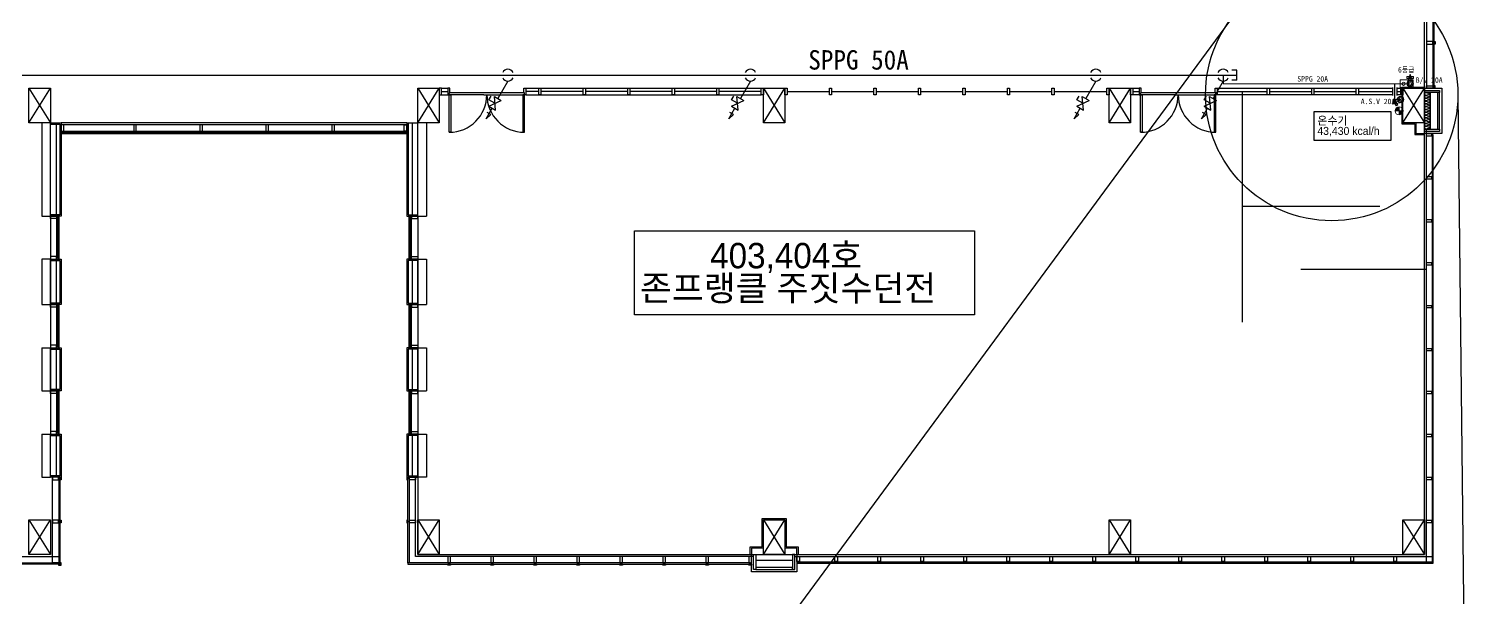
# Model space of a CAD drawing. Header units: millimetres. Extents: x 16332047 to 33387680, y -14835522 to -7015081.
# Drawn here: x 16923087 to 17083096, y -7183076 to -7119871 of the extents above; entities that cross this region are included whole.
import ezdxf
from ezdxf.enums import TextEntityAlignment as Align

# ---------------------------------------------------------------- set-up
doc = ezdxf.new("R2010")
doc.units = ezdxf.units.MM
doc.header["$LTSCALE"] = 300
doc.header["$MEASUREMENT"] = 0
doc.layers.get('0').update_dxf_attribs({"linetype": 'CONTINUOUS'})
for name, color, linetype in [('2', 2, 'CONTINUOUS'), ('3', 3, 'CONTINUOUS'), ('A-HAT', 5, 'CONTINUOUS'), ('E', 1, 'CONTINUOUS'), ('gas', 3, 'CONTINUOUS'), ('S', 1, 'CONTINUOUS'), ('TEXT', 3, 'CONTINUOUS'), ('근린시설 화장실위생도면$0$SI', 2, 'CONTINUOUS')]:
    doc.layers.add(name, color=color, linetype=linetype)
doc.layers.add('arch', color=255, linetype='CONTINUOUS', lineweight=25)
doc.styles.add('SAMOO-MEP', font='')
doc.styles.add('돋움체', font='')
doc.styles.get('SAMOO-MEP').set_extended_font_data('Dotum')
doc.styles.get('돋움체').set_extended_font_data('DotumChe')

msp = doc.modelspace()

# ---------------------------------------------------------------- hatches: boundary and pattern name
at = {"layer": 'A-HAT', "lineweight": 18}
h = msp.add_hatch(color=0, dxfattribs=at)
h.dxf.hatch_style = 1
h.paths.add_polyline_path([(17075310, -7128548, 0.4142136), (17074863, -7128995), (17075310, -7128995)])
h.paths.add_polyline_path([(17075757, -7128995), (17075310, -7128995), (17075310, -7129442, 0.4142136)])

# ---------------------------------------------------------------- linework, layer by layer
at = {"color": 0}
for p, q in [((17057293, -7124477, 0), (17056743, -7124477, 0)), ((17057293, -7125577, 0), (17057293, -7124477, 0)), ((17057293, -7125577, 0), (17056743, -7125577, 0))]:
    msp.add_line(p, q, dxfattribs=at)
at = {"layer": '2', "color": 0}
for p, q in [((16974184, -7128478, 0), (16975565, -7127843, 0)), ((16974208, -7127776, 0), (16974456, -7127346, 0)), ((16974875, -7128160, 0), (16974208, -7127776, 0)), ((16974945, -7128917, 0), (16974804, -7127404, 0)), ((16974804, -7127404, 0), (16975565, -7127843, 0)), ((17001133, -7128478, 0), (17002514, -7127843, 0)), ((17001157, -7127776, 0), (17001406, -7127346, 0)), ((17001824, -7128160, 0), (17001157, -7127776, 0)), ((17001894, -7128917, 0), (17001753, -7127404, 0)), ((17001753, -7127404, 0), (17002514, -7127843, 0)), ((17039494, -7128478, 0), (17040876, -7127843, 0)), ((17039519, -7127776, 0), (17039767, -7127346, 0)), ((17040185, -7128160, 0), (17039519, -7127776, 0)), ((17040256, -7128917, 0), (17040115, -7127404, 0)), ((17040115, -7127404, 0), (17040876, -7127843, 0)), ((17053639, -7128478, 0), (17055020, -7127843, 0)), ((17053663, -7127776, 0), (17053912, -7127346, 0)), ((17054330, -7128160, 0), (17053663, -7127776, 0)), ((17054400, -7128917, 0), (17054259, -7127404, 0)), ((17054259, -7127404, 0), (17055020, -7127843, 0)), ((16974184, -7128478, 0), (16974945, -7128917, 0)), ((17001133, -7128478, 0), (17001894, -7128917, 0)), ((17039494, -7128478, 0), (17040256, -7128917, 0)), ((17053639, -7128478, 0), (17054400, -7128917, 0))]:
    msp.add_line(p, q, dxfattribs=at)
at = {"layer": '3', "color": 0}
for p, q in [((16976305, -7125682, 0), (16975185, -7127623, 0)), ((17003254, -7125682, 0), (17002134, -7127623, 0)), ((17041616, -7125682, 0), (17040495, -7127623, 0)), ((17055760, -7125682, 0), (17054640, -7127623, 0)), ((16973886, -7129873, 0), (16974564, -7128698, 0)), ((17000835, -7129873, 0), (17001514, -7128698, 0)), ((17039197, -7129873, 0), (17039875, -7128698, 0)), ((17053341, -7129873, 0), (17054020, -7128698, 0))]:
    msp.add_line(p, q, dxfattribs=at)
at = {"layer": 'A-HAT', "color": 0, "lineweight": 18}
for p, q in [((17076907, -7125416), (17076167, -7125187)), ((17076907, -7125187), (17076167, -7125416)), ((17076537, -7124922), (17076193, -7125885)), ((17076537, -7125850), (17076537, -7124922)), ((17076537, -7124922), (17076882, -7125885)), ((17074570, -7128261), (17075232, -7127482)), ((17075374, -7127797), (17074570, -7128261)), ((17074570, -7128261), (17075576, -7128078)), ((17075183, -7128335), (17074615, -7127809)), ((17074985, -7128449), (17074813, -7127694)), ((17074863, -7128995), (17075757, -7128995)), ((17075310, -7128548), (17075310, -7129442))]:
    msp.add_line(p, q, dxfattribs=at)
for points in [[(17076167, -7125187), (17076907, -7125187), (17076907, -7125416), (17076167, -7125416)], [(17075430, -7125563), (17076867, -7125563), (17076867, -7126393), (17075430, -7126393)], [(17074615, -7127809), (17074985, -7128449), (17075183, -7128335), (17074813, -7127694)]]:
    msp.add_lwpolyline(points, close=True, dxfattribs=at)
for centre, radius in [((17075814, -7125978), 185), ((17076537, -7125978), 357), ((17076537, -7125978), 292), ((17076537, -7125978), 185), ((17075485, -7127733), 357), ((17075485, -7127733), 292), ((17075485, -7127733), 185), ((17075485, -7127733), 185), ((17075310, -7128995), 447)]:
    msp.add_circle(centre, radius, dxfattribs=at)
at = {"layer": 'arch', "color": 7}
for p, q in [((17078127, -7178325), (17078127, -7066245)), ((17078369, -7116405), (17078369, -7126485)), ((17079073, -7116549), (17079073, -7121435)), ((17079207, -7121435), (17079207, -7116549)), ((16923087, -7126485), (16925487, -7130325)), ((16923087, -7130325), (16925487, -7126485)), ((16923087, -7130325), (16923087, -7126485)), ((16923087, -7126485), (16925487, -7126485)), ((16925487, -7126485), (16925487, -7130325)), ((16925487, -7130325), (16923087, -7130325)), ((16925487, -7130325), (16924527, -7130325)), ((16924527, -7130325), (16924527, -7140693)), ((16925487, -7130325), (16926687, -7130325)), ((16925487, -7140693), (16925487, -7130325)), ((16925487, -7130469), (16926543, -7130469)), ((16926111, -7130325), (16926111, -7140693)), ((16926543, -7130469), (16926543, -7140549)), ((16926687, -7130325), (16926687, -7140693)), ((16965088, -7130565), (16926687, -7130565)), ((16926687, -7130565), (16926687, -7131525)), ((16965087, -7130565), (16926687, -7130565)), ((16926687, -7130565), (16926687, -7131242)), ((16926975, -7130565), (16926687, -7130565)), ((16965087, -7130565), (16926687, -7130565)), ((16926687, -7130565), (16926687, -7131525)), ((16926687, -7131242), (16926975, -7131242)), ((16926975, -7131405), (16926687, -7131405)), ((16926687, -7131405), (16926687, -7131525)), ((16926687, -7131525), (16926975, -7131525)), ((16926687, -7131525), (16965087, -7131525)), ((16926687, -7131525), (16965087, -7131525)), ((16965088, -7130325), (16926688, -7130325)), ((16926831, -7131405), (16926831, -7131271)), ((16926831, -7131271), (16964943, -7131271)), ((16964943, -7131405), (16926831, -7131405)), ((16926975, -7131242), (16926975, -7130565)), ((16926975, -7131525), (16926975, -7131405)), ((16934742, -7130565), (16934742, -7131242)), ((16935030, -7130565), (16934742, -7130565)), ((16934742, -7131242), (16935030, -7131242)), ((16935030, -7131405), (16934742, -7131405)), ((16934742, -7131405), (16934742, -7131525)), ((16934742, -7131525), (16935030, -7131525)), ((16935030, -7131242), (16935030, -7130565)), ((16935030, -7131525), (16935030, -7131405)), ((16942076, -7130565), (16942076, -7131242)), ((16942364, -7130565), (16942076, -7130565)), ((16942076, -7131242), (16942364, -7131242)), ((16942364, -7131405), (16942076, -7131405)), ((16942076, -7131405), (16942076, -7131525)), ((16942076, -7131525), (16942364, -7131525)), ((16942364, -7131242), (16942364, -7130565)), ((16942364, -7131525), (16942364, -7131405)), ((16949411, -7130565), (16949411, -7131242)), ((16949699, -7130565), (16949411, -7130565)), ((16949411, -7131242), (16949699, -7131242)), ((16949699, -7131405), (16949411, -7131405)), ((16949411, -7131405), (16949411, -7131525)), ((16949411, -7131525), (16949699, -7131525)), ((16924527, -7140693), (16925487, -7140693)), ((16926543, -7140549), (16925487, -7140549)), ((16926687, -7140693), (16925487, -7140693)), ((16925487, -7140693), (16925487, -7145493)), ((16925487, -7140693), (16926447, -7140693)), ((16926447, -7140693), (16925487, -7140693)), ((16925487, -7140693), (16925487, -7145493)), ((16925487, -7140693), (16926164, -7140693)), ((16925487, -7140981), (16925487, -7140693)), ((16925487, -7140693), (16925487, -7145493)), ((16926447, -7140693), (16925487, -7140693)), ((16926164, -7140981), (16925487, -7140981)), ((16926164, -7140693), (16926164, -7140981)), ((16926193, -7140837), (16926327, -7140837)), ((16926193, -7145349), (16926193, -7140837)), ((16926447, -7140693), (16926327, -7140693)), ((16926327, -7140693), (16926327, -7140981)), ((16926327, -7140837), (16926327, -7145349)), ((16926327, -7140981), (16926447, -7140981)), ((16926447, -7140981), (16926447, -7140693)), ((16926447, -7145493), (16926447, -7140693)), ((16926447, -7145493), (16926447, -7140693)), ((16924527, -7145493), (16924527, -7150533)), ((16925487, -7145493), (16924527, -7145493)), ((16926164, -7145205), (16925487, -7145205)), ((16925487, -7145205), (16925487, -7145493)), ((16925487, -7150533), (16925487, -7145493)), ((16925487, -7145493), (16926687, -7145493)), ((16925487, -7145493), (16925487, -7150533)), ((16925487, -7145493), (16926447, -7145493)), ((16925487, -7145493), (16926447, -7145493)), ((16925487, -7145493), (16926164, -7145493)), ((16925487, -7145493), (16926447, -7145493)), ((16925487, -7145637), (16926543, -7145637)), ((16926111, -7145493), (16926111, -7150389)), ((16926164, -7145493), (16926164, -7145205)), ((16926327, -7145349), (16926193, -7145349)), ((16926447, -7145205), (16926327, -7145205)), ((16926327, -7145205), (16926327, -7145493)), ((16926327, -7145493), (16926447, -7145493)), ((16926447, -7145493), (16926447, -7145205)), ((16926543, -7145637), (16926543, -7150389)), ((16926687, -7145493), (16926687, -7150533)), ((16924527, -7150533), (16925487, -7150533)), ((16926543, -7150389), (16925487, -7150389)), ((16926687, -7150533), (16925487, -7150533)), ((16925487, -7150533), (16925487, -7155333)), ((16925487, -7150533), (16926447, -7150533)), ((16926447, -7150533), (16925487, -7150533)), ((16925487, -7150533), (16925487, -7155333)), ((16925487, -7150533), (16926164, -7150533)), ((16925487, -7150821), (16925487, -7150533)), ((16925487, -7150533), (16925487, -7155333)), ((16926447, -7150533), (16925487, -7150533)), ((16926164, -7150533), (16926164, -7150821)), ((16926193, -7150677), (16926327, -7150677)), ((16926193, -7155189), (16926193, -7150677)), ((16926447, -7150533), (16926327, -7150533)), ((16926327, -7150533), (16926327, -7150821)), ((16926327, -7150677), (16926327, -7155189)), ((16926447, -7150821), (16926447, -7150533)), ((16926447, -7155333), (16926447, -7150533)), ((16926447, -7155333), (16926447, -7150533)), ((16926164, -7150821), (16925487, -7150821)), ((16926327, -7150821), (16926447, -7150821)), ((16924527, -7155333), (16925487, -7155333)), ((16924527, -7155333), (16924527, -7160133)), ((16926164, -7155045), (16925487, -7155045)), ((16925487, -7155045), (16925487, -7155333)), ((16925487, -7155333), (16926687, -7155333)), ((16925487, -7155333), (16925487, -7160133)), ((16925487, -7160133), (16925487, -7155333)), ((16925487, -7155333), (16926447, -7155333)), ((16925487, -7155333), (16926447, -7155333)), ((16925487, -7155333), (16926164, -7155333)), ((16925487, -7155333), (16926447, -7155333)), ((16925487, -7155477), (16926543, -7155477)), ((16926111, -7155333), (16926111, -7160133)), ((16926164, -7155333), (16926164, -7155045)), ((16926327, -7155189), (16926193, -7155189)), ((16926447, -7155045), (16926327, -7155045)), ((16926327, -7155045), (16926327, -7155333)), ((16926327, -7155333), (16926447, -7155333)), ((16926447, -7155333), (16926447, -7155045)), ((16926543, -7155477), (16926543, -7159989)), ((16926687, -7155333), (16926687, -7160133)), ((16924527, -7160133), (16925487, -7160133)), ((16926543, -7159989), (16925487, -7159989)), ((16926687, -7160133), (16925487, -7160133)), ((16925487, -7160133), (16925487, -7164933)), ((16925487, -7160133), (16926447, -7160133)), ((16926447, -7160133), (16925487, -7160133)), ((16925487, -7160133), (16925487, -7164933)), ((16925487, -7160133), (16926164, -7160133)), ((16925487, -7160421), (16925487, -7160133)), ((16925487, -7160133), (16925487, -7164933)), ((16926447, -7160133), (16925487, -7160133)), ((16926164, -7160133), (16926164, -7160421)), ((16926193, -7160277), (16926327, -7160277)), ((16926193, -7164789), (16926193, -7160277)), ((16926447, -7160133), (16926327, -7160133)), ((16926327, -7160133), (16926327, -7160421)), ((16926327, -7160277), (16926327, -7164789)), ((16926447, -7160421), (16926447, -7160133)), ((16926447, -7164933), (16926447, -7160133)), ((16926447, -7164933), (16926447, -7160133)), ((16926164, -7160421), (16925487, -7160421)), ((16926327, -7160421), (16926447, -7160421)), ((16924527, -7164933), (16925487, -7164933)), ((16924527, -7164933), (16924527, -7169733)), ((16926164, -7164645), (16925487, -7164645)), ((16925487, -7164645), (16925487, -7164933)), ((16925487, -7164933), (16926687, -7164933)), ((16925487, -7169733), (16925487, -7164933)), ((16925487, -7164933), (16926447, -7164933)), ((16925487, -7164933), (16926447, -7164933)), ((16925487, -7164933), (16926164, -7164933)), ((16925487, -7164933), (16926447, -7164933)), ((16925487, -7165077), (16926543, -7165077)), ((16926111, -7164933), (16926111, -7169733)), ((16926164, -7164933), (16926164, -7164645)), ((16926327, -7164789), (16926193, -7164789)), ((16926447, -7164645), (16926327, -7164645)), ((16926327, -7164645), (16926327, -7164933)), ((16926327, -7164933), (16926447, -7164933)), ((16926447, -7164933), (16926447, -7164645)), ((16926543, -7165077), (16926543, -7169589)), ((16926687, -7164933), (16926687, -7169733)), ((16924527, -7169733), (16925487, -7169733)), ((16926543, -7169589), (16925487, -7169589)), ((16926687, -7169733), (16925487, -7169733)), ((16925727, -7178566), (16925727, -7169734)), ((16925727, -7169734), (16925727, -7170022)), ((16926404, -7169734), (16925727, -7169734)), ((16926404, -7170022), (16926404, -7169734)), ((16926433, -7169878), (16926433, -7174654)), ((16926567, -7169878), (16926433, -7169878)), ((16926567, -7170022), (16926567, -7169734)), ((16926567, -7169734), (16926687, -7169734)), ((16926567, -7174654), (16926567, -7169878)), ((16926687, -7169734), (16926687, -7170022)), ((16925727, -7170022), (16926404, -7170022)), ((16926687, -7170022), (16926567, -7170022)), ((16923087, -7174485), (16925487, -7178325)), ((16923087, -7178325), (16925487, -7174485)), ((16923087, -7178325), (16923087, -7174485)), ((16923087, -7174485), (16925487, -7174485)), ((16925487, -7174485), (16925487, -7178325)), ((16925727, -7174510), (16925727, -7174798)), ((16926404, -7174510), (16925727, -7174510)), ((16925727, -7174798), (16926404, -7174798)), ((16926404, -7174798), (16926404, -7174510)), ((16926433, -7174654), (16926433, -7179271)), ((16926567, -7174654), (16926433, -7174654)), ((16926433, -7174654), (16926567, -7174654)), ((16926567, -7174798), (16926567, -7174510)), ((16926567, -7174510), (16926687, -7174510)), ((16926567, -7179271), (16926567, -7174654)), ((16926687, -7174798), (16926567, -7174798)), ((16926687, -7174510), (16926687, -7174798)), ((16888167, -7178566), (16925727, -7178566)), ((16921983, -7179271), (16926567, -7179271)), ((16926567, -7179406), (16921983, -7179406)), ((16925487, -7178325), (16923087, -7178325)), ((16925727, -7178566), (16926433, -7178566)), ((16925727, -7179271), (16925727, -7178566)), ((16926433, -7179271), (16925727, -7179271)), ((16926519, -7179406), (16926399, -7179406)), ((16926399, -7179406), (16926399, -7179526)), ((16926399, -7179526), (16926687, -7179526)), ((16926433, -7178566), (16926433, -7179271)), ((16926433, -7179271), (16926567, -7179271)), ((16926567, -7179406), (16926519, -7179406)), ((16926519, -7179406), (16926519, -7179406)), ((16926687, -7179238), (16926567, -7179238)), ((16926567, -7179238), (16926567, -7179406)), ((16926567, -7179271), (16926567, -7179406)), ((16926687, -7179526), (16926687, -7179238))]:
    msp.add_line(p, q, dxfattribs=at)
at = {"layer": 'arch', "color": 0}
for p, q in [((17078367, -7121291), (17078367, -7121579)), ((17079044, -7121291), (17078367, -7121291)), ((17078367, -7121579), (17079044, -7121579)), ((17079044, -7121579), (17079044, -7121291)), ((17079073, -7121435), (17079207, -7121435)), ((17079073, -7121435), (17079073, -7126322)), ((17079207, -7121435), (17079073, -7121435)), ((17079207, -7121579), (17079207, -7121291)), ((17079207, -7121291), (17079327, -7121291)), ((17079207, -7126322), (17079207, -7121435)), ((17079327, -7121579), (17079207, -7121579)), ((17079327, -7121291), (17079327, -7121579)), ((16966287, -7126485), (16968687, -7130325)), ((16966287, -7130325), (16968687, -7126485)), ((16966287, -7130325), (16966287, -7126485)), ((16966287, -7126485), (16968687, -7126485)), ((16968687, -7126485), (16968687, -7127205)), ((16968927, -7126485), (16968687, -7126485)), ((16968687, -7126485), (16968687, -7130325)), ((16968927, -7126485), (16969647, -7126485)), ((16968927, -7127205), (16968927, -7126485)), ((16969863, -7126485), (16969647, -7126485)), ((16969647, -7126485), (16969647, -7127109)), ((16969863, -7126941), (16969863, -7126485)), ((16978071, -7126941), (16978071, -7126485)), ((16978071, -7126485), (16978287, -7126485)), ((16978287, -7126485), (17004447, -7126485)), ((16978287, -7126485), (16978287, -7127109)), ((16979727, -7126485), (16979967, -7126485)), ((16979727, -7127205), (16979727, -7126485)), ((16979967, -7126485), (16979967, -7127205)), ((16984671, -7126485), (16984911, -7126485)), ((16984671, -7127205), (16984671, -7126485)), ((16984911, -7126485), (16984911, -7127205)), ((16989615, -7126485), (16989855, -7126485)), ((16989615, -7127205), (16989615, -7126485)), ((16989855, -7126485), (16989855, -7127205)), ((16994559, -7126485), (16994799, -7126485)), ((16994559, -7127205), (16994559, -7126485)), ((16994799, -7126485), (16994799, -7127205)), ((16999503, -7126485), (16999743, -7126485)), ((16999503, -7127205), (16999503, -7126485)), ((16999743, -7126485), (16999743, -7127205)), ((17004447, -7126485), (17004687, -7126485)), ((17004447, -7127205), (17004447, -7126485)), ((17004687, -7126485), (17004687, -7127205)), ((17004687, -7126485), (17007087, -7130325)), ((17004687, -7130325), (17007087, -7126485)), ((17004687, -7130325), (17004687, -7126485)), ((17004687, -7126485), (17007087, -7126485)), ((17007087, -7126485), (17007327, -7126485)), ((17007087, -7127205), (17007087, -7126485)), ((17007087, -7126485), (17007087, -7130325)), ((17007327, -7126485), (17007327, -7127205)), ((17012031, -7126485), (17012271, -7126485)), ((17012031, -7127205), (17012031, -7126485)), ((17012271, -7126485), (17012271, -7127205)), ((17016975, -7126485), (17017215, -7126485)), ((17016975, -7127205), (17016975, -7126485)), ((17017215, -7126485), (17017215, -7127205)), ((17021919, -7126485), (17022159, -7126485)), ((17021919, -7127205), (17021919, -7126485)), ((17022159, -7126485), (17022159, -7127205)), ((17026863, -7126485), (17027103, -7126485)), ((17026863, -7127205), (17026863, -7126485)), ((17027103, -7126485), (17027103, -7127205)), ((17031807, -7126485), (17032047, -7126485)), ((17031807, -7127205), (17031807, -7126485)), ((17032047, -7126485), (17032047, -7127205)), ((17036751, -7126485), (17036991, -7126485)), ((17036751, -7127205), (17036751, -7126485)), ((17036991, -7126485), (17036991, -7127205)), ((17042847, -7126485), (17043087, -7126485)), ((17042847, -7127205), (17042847, -7126485)), ((17043087, -7126485), (17043087, -7127205)), ((17043087, -7126485), (17045487, -7130325)), ((17043087, -7130325), (17045487, -7126485)), ((17043087, -7130325), (17043087, -7126485)), ((17043087, -7126485), (17045487, -7126485)), ((17045487, -7126485), (17045727, -7126485)), ((17045487, -7127205), (17045487, -7126485)), ((17045487, -7126485), (17045487, -7130325)), ((17045727, -7126485), (17045727, -7127205)), ((17045727, -7126485), (17046447, -7126485)), ((17046663, -7126485), (17046447, -7126485)), ((17046447, -7126485), (17046447, -7127109)), ((17046663, -7126941), (17046663, -7126485)), ((17054871, -7126485), (17074573, -7126485)), ((17054871, -7126941), (17054871, -7126485)), ((17054871, -7126485), (17055087, -7126485)), ((17055087, -7126485), (17055087, -7127109)), ((17060655, -7126485), (17060895, -7126485)), ((17060655, -7127205), (17060655, -7126485)), ((17060895, -7126485), (17060895, -7127205)), ((17065599, -7126485), (17065839, -7126485)), ((17065599, -7127205), (17065599, -7126485)), ((17065839, -7126485), (17065839, -7127205)), ((17070543, -7126485), (17070783, -7126485)), ((17070543, -7127205), (17070543, -7126485)), ((17070783, -7126485), (17070783, -7127205)), ((17075053, -7126485), (17075727, -7126485)), ((17075487, -7126485), (17075727, -7126485)), ((17075487, -7127205), (17075487, -7126485)), ((17078128, -7126389), (17075632, -7126389)), ((17075632, -7126389), (17075632, -7130445)), ((17075727, -7126485), (17075727, -7127205)), ((17075727, -7126485), (17075727, -7127205)), ((17075727, -7126485), (17078127, -7130325)), ((17075727, -7130325), (17078127, -7126485)), ((17075727, -7130325), (17075727, -7126485)), ((17075727, -7126485), (17078127, -7126485)), ((17078127, -7126485), (17078127, -7130325)), ((17078128, -7130805), (17078128, -7126485)), ((17078128, -7126485), (17080048, -7126485)), ((17078128, -7126725), (17079808, -7126725)), ((17078128, -7126965), (17078128, -7126725)), ((17078368, -7126485), (17078368, -7126197)), ((17078368, -7126197), (17079044, -7126197)), ((17079044, -7126485), (17078368, -7126485)), ((17079044, -7126197), (17079044, -7126485)), ((17079073, -7126322), (17079207, -7126322)), ((17079208, -7126197), (17079208, -7126485)), ((17079328, -7126197), (17079208, -7126197)), ((17079208, -7126485), (17079328, -7126485)), ((17079328, -7126485), (17079328, -7126197)), ((17079808, -7126725), (17079808, -7126965)), ((17080048, -7126485), (17080048, -7131525)), ((16968687, -7127205), (16968927, -7127205)), ((16968927, -7126845), (16969647, -7126845)), ((16968927, -7127205), (16969647, -7127205)), ((16969647, -7127109), (16969647, -7127205)), ((16969647, -7127205), (16969791, -7127205)), ((16969791, -7127205), (16969791, -7126989)), ((16969791, -7126989), (16969863, -7126989)), ((16973631, -7127205), (16969791, -7127205)), ((16969791, -7127205), (16969974, -7127205)), ((16969791, -7131381), (16969791, -7127205)), ((16969863, -7126989), (16969863, -7126941)), ((16969863, -7126941), (16969863, -7126941)), ((16978071, -7126989), (16969863, -7126989)), ((16969974, -7127205), (16969974, -7131381)), ((16973631, -7127205), (16978143, -7127205)), ((16978143, -7127205), (16977961, -7127205)), ((16977961, -7127205), (16977961, -7131381)), ((16978071, -7126989), (16978071, -7126941)), ((16978071, -7126941), (16978071, -7126941)), ((16978143, -7126989), (16978071, -7126989)), ((16978143, -7127205), (16978143, -7126989)), ((16978143, -7131381), (16978143, -7127205)), ((16978287, -7127205), (16978143, -7127205)), ((16979727, -7126845), (16978287, -7126845)), ((16978287, -7127109), (16978287, -7127205)), ((16978287, -7127205), (17004447, -7127205)), ((16979967, -7127205), (16979727, -7127205)), ((16984671, -7126845), (16979967, -7126845)), ((16984911, -7127205), (16984671, -7127205)), ((16989615, -7126845), (16984911, -7126845)), ((16989855, -7127205), (16989615, -7127205)), ((16994559, -7126845), (16989855, -7126845)), ((16994799, -7127205), (16994559, -7127205)), ((16999503, -7126845), (16994799, -7126845)), ((16999743, -7127205), (16999503, -7127205)), ((17004447, -7126845), (16999743, -7126845)), ((17004687, -7127205), (17004447, -7127205)), ((17007327, -7127205), (17007087, -7127205)), ((17007327, -7126845), (17012031, -7126845)), ((17012271, -7127205), (17012031, -7127205)), ((17012271, -7126845), (17016975, -7126845)), ((17017215, -7127205), (17016975, -7127205)), ((17017215, -7126845), (17021919, -7126845)), ((17022159, -7127205), (17021919, -7127205)), ((17022159, -7126845), (17026863, -7126845)), ((17027103, -7127205), (17026863, -7127205)), ((17027103, -7126845), (17031807, -7126845)), ((17032047, -7127205), (17031807, -7127205)), ((17032047, -7126845), (17036751, -7126845)), ((17036991, -7127205), (17036751, -7127205)), ((17036991, -7126845), (17042847, -7126845)), ((17043087, -7127205), (17042847, -7127205)), ((17045727, -7127205), (17045487, -7127205)), ((17046447, -7127205), (17045487, -7127205)), ((17045727, -7126845), (17046447, -7126845)), ((17046447, -7127109), (17046447, -7127205)), ((17046447, -7127205), (17046591, -7127205)), ((17046591, -7127205), (17046591, -7126989)), ((17046591, -7126989), (17046663, -7126989)), ((17050431, -7127205), (17046591, -7127205)), ((17046591, -7127205), (17046774, -7127205)), ((17046591, -7131381), (17046591, -7127205)), ((17046663, -7126989), (17046663, -7126941)), ((17046663, -7126941), (17046663, -7126941)), ((17054871, -7126989), (17046663, -7126989)), ((17046774, -7127205), (17046774, -7131381)), ((17050431, -7127205), (17054943, -7127205)), ((17054943, -7127205), (17054761, -7127205)), ((17054761, -7127205), (17054761, -7131381)), ((17054871, -7126989), (17054871, -7126941)), ((17054871, -7126941), (17054871, -7126941)), ((17054943, -7126989), (17054871, -7126989)), ((17054943, -7127205), (17054943, -7126989)), ((17074573, -7127205), (17054943, -7127205)), ((17054943, -7131381), (17054943, -7127205)), ((17055087, -7127205), (17054943, -7127205)), ((17055087, -7126845), (17060655, -7126845)), ((17055087, -7127109), (17055087, -7127205)), ((17060895, -7127205), (17060655, -7127205)), ((17060895, -7126845), (17065599, -7126845)), ((17065839, -7127205), (17065599, -7127205)), ((17065839, -7126845), (17070543, -7126845)), ((17070783, -7127205), (17070543, -7127205)), ((17070783, -7126845), (17074573, -7126845)), ((17075053, -7126845), (17075487, -7126845)), ((17075727, -7127205), (17075053, -7127205)), ((17075727, -7127205), (17075487, -7127205)), ((17079808, -7126965), (17078128, -7126965)), ((17078582, -7127082), (17078297, -7127005)), ((17078297, -7127238), (17078582, -7127161)), ((17078582, -7127394), (17078297, -7127317)), ((17078297, -7127550), (17078582, -7127473)), ((17078582, -7127706), (17078297, -7127629)), ((17078297, -7127862), (17078582, -7127785)), ((17078582, -7128018), (17078297, -7127941)), ((17078297, -7128174), (17078582, -7128097)), ((17078582, -7128330), (17078297, -7128253)), ((17078752, -7126965), (17078752, -7131045)), ((17079808, -7126965), (17079568, -7126965)), ((17079568, -7126965), (17079568, -7131045)), ((17079808, -7131045), (17079808, -7126965)), ((17078297, -7128486), (17078582, -7128409)), ((17078582, -7128642), (17078297, -7128565)), ((17078297, -7128798), (17078582, -7128721)), ((17078582, -7128954), (17078297, -7128877)), ((17078297, -7129110), (17078582, -7129033)), ((17078582, -7129266), (17078297, -7129189)), ((17078297, -7129422), (17078582, -7129345)), ((17078582, -7129578), (17078297, -7129501)), ((17078297, -7129734), (17078582, -7129657)), ((17078582, -7129890), (17078297, -7129813)), ((17078297, -7130046), (17078582, -7129969)), ((16949699, -7131242), (16949699, -7130565)), ((16949699, -7131525), (16949699, -7131405)), ((16956745, -7130565), (16956745, -7131242)), ((16957033, -7130565), (16956745, -7130565)), ((16956745, -7131242), (16957033, -7131242)), ((16957033, -7131405), (16956745, -7131405)), ((16956745, -7131405), (16956745, -7131525)), ((16956745, -7131525), (16957033, -7131525)), ((16957033, -7131242), (16957033, -7130565)), ((16957033, -7131525), (16957033, -7131405)), ((16964799, -7131242), (16964799, -7130565)), ((16964799, -7130565), (16965087, -7130565)), ((16965087, -7131242), (16964799, -7131242)), ((16965087, -7131405), (16964799, -7131405)), ((16964799, -7131405), (16964799, -7131525)), ((16964799, -7131525), (16965087, -7131525)), ((16964943, -7131271), (16964943, -7131405)), ((16965087, -7131525), (16965087, -7130565)), ((16965087, -7130565), (16965087, -7131242)), ((16965087, -7131525), (16965087, -7130565)), ((16965087, -7131525), (16965087, -7131405)), ((16965088, -7130325), (16966288, -7130325)), ((16965088, -7130325), (16965088, -7140693)), ((16965232, -7130325), (16965232, -7140549)), ((16965663, -7130325), (16965663, -7140693)), ((16968687, -7130325), (16966287, -7130325)), ((16966288, -7140693), (16966288, -7130325)), ((16967248, -7130325), (16967248, -7140693)), ((16969974, -7131381), (16969791, -7131381)), ((16977961, -7131381), (16978143, -7131381)), ((17007087, -7130325), (17004687, -7130325)), ((17045487, -7130325), (17043087, -7130325)), ((17046774, -7131381), (17046591, -7131381)), ((17054761, -7131381), (17054943, -7131381)), ((17075632, -7130445), (17077072, -7130445)), ((17078127, -7130325), (17075727, -7130325)), ((17077072, -7130445), (17077072, -7131621)), ((17077168, -7130325), (17077168, -7131525)), ((17077168, -7131525), (17078128, -7131525)), ((17078128, -7131525), (17078128, -7130325)), ((17078128, -7131045), (17079808, -7131045)), ((17078128, -7131285), (17078128, -7131045)), ((17078128, -7131045), (17078128, -7131045)), ((17079808, -7131285), (17078128, -7131285)), ((17080048, -7131525), (17078128, -7131525)), ((17078582, -7130202), (17078297, -7130125)), ((17078297, -7130358), (17078582, -7130281)), ((17078582, -7130514), (17078297, -7130437)), ((17078297, -7130670), (17078582, -7130593)), ((17078582, -7130826), (17078297, -7130749)), ((17078297, -7130982), (17078582, -7130905)), ((17078368, -7178566), (17078368, -7131045)), ((17078368, -7131813), (17078368, -7131525)), ((17078368, -7131525), (17078924, -7131525)), ((17078924, -7131525), (17078924, -7131813)), ((17079568, -7131045), (17079808, -7131045)), ((17079808, -7131045), (17079808, -7131285)), ((17077072, -7131621), (17078128, -7131621)), ((17078924, -7131813), (17078368, -7131813)), ((17078972, -7131669), (17078972, -7136445)), ((17079088, -7131669), (17078972, -7131669)), ((17079088, -7136445), (17079088, -7131669)), ((17078368, -7136589), (17078368, -7136301)), ((17078368, -7136301), (17078924, -7136301)), ((17078924, -7136301), (17078924, -7136589)), ((17078924, -7136589), (17078368, -7136589)), ((17078972, -7136445), (17078972, -7141221)), ((17079088, -7136445), (17078972, -7136445)), ((17078972, -7136445), (17079088, -7136445)), ((17079088, -7141221), (17079088, -7136445)), ((16965088, -7140693), (16966288, -7140693)), ((16965232, -7140549), (16966288, -7140549)), ((16965328, -7140693), (16965448, -7140693)), ((16965328, -7140981), (16965328, -7140693)), ((16966288, -7140693), (16965328, -7140693)), ((16965328, -7145493), (16965328, -7140693)), ((16965328, -7140693), (16966288, -7140693)), ((16965448, -7140981), (16965328, -7140981)), ((16965448, -7140693), (16965448, -7140981)), ((16965582, -7140837), (16965448, -7140837)), ((16965448, -7140837), (16965448, -7145349)), ((16965582, -7145349), (16965582, -7140837)), ((16966288, -7140693), (16965611, -7140693)), ((16965611, -7140693), (16965611, -7140981)), ((16965611, -7140981), (16966288, -7140981)), ((16966287, -7140693), (16967248, -7140693)), ((16966288, -7140693), (16966288, -7145493)), ((16966288, -7140693), (16966288, -7145493)), ((16966288, -7140981), (16966288, -7140693)), ((17078368, -7141365), (17078368, -7141077)), ((17078368, -7141077), (17078924, -7141077)), ((17078924, -7141077), (17078924, -7141365)), ((17078924, -7141365), (17078368, -7141365)), ((17078972, -7141221), (17078972, -7145997)), ((17079088, -7141221), (17078972, -7141221)), ((17078972, -7141221), (17079088, -7141221)), ((17079088, -7145997), (17079088, -7141221)), ((16966288, -7145493), (16965088, -7145493)), ((16965088, -7145493), (16965088, -7150533)), ((16966288, -7145637), (16965232, -7145637)), ((16965232, -7145637), (16965232, -7150389)), ((16965328, -7145205), (16965448, -7145205)), ((16965328, -7145493), (16965328, -7145205)), ((16965448, -7145493), (16965328, -7145493)), ((16966288, -7145493), (16965328, -7145493)), ((16966288, -7145493), (16965328, -7145493)), ((16965448, -7145205), (16965448, -7145493)), ((16965448, -7145349), (16965582, -7145349)), ((16965611, -7145493), (16965611, -7145205)), ((16965611, -7145205), (16966288, -7145205)), ((16966288, -7145493), (16965611, -7145493)), ((16965663, -7145493), (16965663, -7150533)), ((16966287, -7145493), (16967248, -7145493)), ((16966287, -7145493), (16966287, -7150533)), ((16966288, -7145205), (16966288, -7145493)), ((16966288, -7150533), (16966288, -7145493)), ((16967248, -7145493), (16967248, -7150533)), ((17078368, -7146141), (17078368, -7145853)), ((17078368, -7145853), (17078924, -7145853)), ((17078924, -7145853), (17078924, -7146141)), ((17078972, -7145997), (17078972, -7150773)), ((17079088, -7145997), (17078972, -7145997)), ((17078972, -7145997), (17079088, -7145997)), ((17079088, -7150773), (17079088, -7145997)), ((17078924, -7146141), (17078368, -7146141)), ((16965088, -7150533), (16966288, -7150533)), ((16965232, -7150389), (16966288, -7150389)), ((16965328, -7150533), (16965448, -7150533)), ((16965328, -7150821), (16965328, -7150533)), ((16966288, -7150533), (16965328, -7150533)), ((16965328, -7155333), (16965328, -7150533)), ((16965328, -7150533), (16966288, -7150533)), ((16965448, -7150533), (16965448, -7150821)), ((16965582, -7150677), (16965448, -7150677)), ((16965448, -7150677), (16965448, -7155189)), ((16965582, -7155189), (16965582, -7150677)), ((16966288, -7150533), (16965611, -7150533)), ((16965611, -7150533), (16965611, -7150821)), ((16966287, -7150533), (16967248, -7150533)), ((16966288, -7150533), (16966288, -7155333)), ((16966288, -7150533), (16966288, -7155333)), ((16966288, -7150821), (16966288, -7150533)), ((17078368, -7150917), (17078368, -7150629)), ((17078368, -7150629), (17078924, -7150629)), ((17078924, -7150629), (17078924, -7150917)), ((17078972, -7150773), (17078972, -7155549)), ((17079088, -7150773), (17078972, -7150773)), ((17078972, -7150773), (17079088, -7150773)), ((17079088, -7155549), (17079088, -7150773)), ((16965448, -7150821), (16965328, -7150821)), ((16965611, -7150821), (16966288, -7150821)), ((17078924, -7150917), (17078368, -7150917)), ((16966288, -7155333), (16965088, -7155333)), ((16965088, -7155333), (16965088, -7160133)), ((16966288, -7155477), (16965232, -7155477)), ((16965232, -7155477), (16965232, -7159989)), ((16965328, -7155045), (16965448, -7155045)), ((16965328, -7155333), (16965328, -7155045)), ((16965448, -7155333), (16965328, -7155333)), ((16966288, -7155333), (16965328, -7155333)), ((16966288, -7155333), (16965328, -7155333)), ((16965448, -7155045), (16965448, -7155333)), ((16965448, -7155189), (16965582, -7155189)), ((16965611, -7155333), (16965611, -7155045)), ((16965611, -7155045), (16966288, -7155045)), ((16966288, -7155333), (16965611, -7155333)), ((16965663, -7155333), (16965663, -7160133)), ((16966287, -7155333), (16967248, -7155333)), ((16966287, -7155333), (16966287, -7160133)), ((16966288, -7155045), (16966288, -7155333)), ((16966288, -7160133), (16966288, -7155333)), ((16967248, -7155333), (16967248, -7160133)), ((17078368, -7155693), (17078368, -7155405)), ((17078368, -7155405), (17078924, -7155405)), ((17078924, -7155405), (17078924, -7155693)), ((17078972, -7155549), (17078972, -7160325)), ((17079088, -7155549), (17078972, -7155549)), ((17078972, -7155549), (17079088, -7155549)), ((17079088, -7160325), (17079088, -7155549)), ((17078924, -7155693), (17078368, -7155693)), ((16965088, -7160133), (16966288, -7160133)), ((16965232, -7159989), (16966288, -7159989)), ((16965328, -7160133), (16965448, -7160133)), ((16965328, -7160421), (16965328, -7160133)), ((16966288, -7160133), (16965328, -7160133)), ((16965328, -7164933), (16965328, -7160133)), ((16965328, -7160133), (16966288, -7160133)), ((16965448, -7160133), (16965448, -7160421)), ((16965582, -7160277), (16965448, -7160277)), ((16965448, -7160277), (16965448, -7164789)), ((16965582, -7164789), (16965582, -7160277)), ((16966288, -7160133), (16965611, -7160133)), ((16965611, -7160133), (16965611, -7160421)), ((16966287, -7160133), (16967248, -7160133)), ((16966288, -7160133), (16966288, -7164933)), ((16966288, -7160133), (16966288, -7164933)), ((16966288, -7160421), (16966288, -7160133)), ((17078368, -7160469), (17078368, -7160181)), ((17078368, -7160181), (17078924, -7160181)), ((17078924, -7160181), (17078924, -7160469)), ((17078972, -7160325), (17078972, -7165101)), ((17079088, -7160325), (17078972, -7160325)), ((17078972, -7160325), (17079088, -7160325)), ((17079088, -7165101), (17079088, -7160325)), ((16965448, -7160421), (16965328, -7160421)), ((16965611, -7160421), (16966288, -7160421)), ((17078924, -7160469), (17078368, -7160469)), ((16966288, -7164933), (16965088, -7164933)), ((16965088, -7164933), (16965088, -7169733)), ((16966288, -7165077), (16965232, -7165077)), ((16965232, -7165077), (16965232, -7169589)), ((16965328, -7164645), (16965448, -7164645)), ((16965328, -7164933), (16965328, -7164645)), ((16965448, -7164933), (16965328, -7164933)), ((16966288, -7164933), (16965328, -7164933)), ((16966288, -7164933), (16965328, -7164933)), ((16965448, -7164645), (16965448, -7164933)), ((16965448, -7164789), (16965582, -7164789)), ((16965611, -7164933), (16965611, -7164645)), ((16965611, -7164645), (16966288, -7164645)), ((16966288, -7164933), (16965611, -7164933)), ((16965663, -7164933), (16965663, -7169733)), ((16966287, -7164933), (16967248, -7164933)), ((16966287, -7164933), (16966287, -7178325)), ((16966288, -7164645), (16966288, -7164933)), ((16966288, -7169733), (16966288, -7164933)), ((16967248, -7164933), (16967248, -7169733)), ((17078368, -7165245), (17078368, -7164957)), ((17078368, -7164957), (17078924, -7164957)), ((17078924, -7164957), (17078924, -7165245)), ((17078972, -7165101), (17078972, -7169877)), ((17079088, -7165101), (17078972, -7165101)), ((17078972, -7165101), (17079088, -7165101)), ((17079088, -7169877), (17079088, -7165101)), ((17078924, -7165245), (17078368, -7165245)), ((16965088, -7169733), (16966288, -7169733)), ((16965208, -7169733), (16965088, -7169733)), ((16965088, -7169733), (16965088, -7170021)), ((16965208, -7170021), (16965208, -7169733)), ((16965208, -7174653), (16965208, -7169877)), ((16965208, -7169877), (16965342, -7169877)), ((16965232, -7169589), (16966288, -7169589)), ((16965342, -7169877), (16965342, -7174653)), ((16965371, -7170021), (16965371, -7169733)), ((16965371, -7169733), (16966048, -7169733)), ((16966047, -7178565), (16966047, -7169734)), ((16966048, -7169733), (16966048, -7170021)), ((16967248, -7169733), (16966288, -7169733)), ((17078368, -7170021), (17078368, -7169733)), ((17078368, -7169733), (17078924, -7169733)), ((17078924, -7169733), (17078924, -7170021)), ((17078972, -7169877), (17078972, -7174653)), ((17079088, -7169877), (17078972, -7169877)), ((17078972, -7169877), (17079088, -7169877)), ((17079088, -7174653), (17079088, -7169877)), ((16965088, -7170021), (16965208, -7170021)), ((16966048, -7170021), (16965371, -7170021)), ((17078924, -7170021), (17078368, -7170021)), ((16965208, -7174509), (16965088, -7174509)), ((16965088, -7174509), (16965088, -7174797)), ((16965088, -7174797), (16965208, -7174797)), ((16965208, -7174797), (16965208, -7174509)), ((16965208, -7179271), (16965208, -7174653)), ((16965208, -7174653), (16965342, -7174653)), ((16965342, -7174653), (16965208, -7174653)), ((16965342, -7174653), (16965342, -7179271)), ((16965371, -7174797), (16965371, -7174509)), ((16965371, -7174509), (16966048, -7174509)), ((16966048, -7174797), (16965371, -7174797)), ((16966048, -7174509), (16966048, -7174797)), ((16966287, -7174485), (16968687, -7178325)), ((16966287, -7178325), (16968687, -7174485)), ((16966287, -7178325), (16966287, -7174485)), ((16966287, -7174485), (16968687, -7174485)), ((16968687, -7174485), (16968687, -7178325)), ((17004543, -7177461), (17004543, -7174341)), ((17004543, -7174341), (17007231, -7174341)), ((17004687, -7174485), (17007087, -7178325)), ((17004687, -7178325), (17007087, -7174485)), ((17004687, -7178325), (17004687, -7174485)), ((17004687, -7174485), (17007087, -7174485)), ((17007087, -7174485), (17007087, -7178325)), ((17007231, -7174341), (17007231, -7177461)), ((17043087, -7174485), (17045487, -7178325)), ((17043087, -7178325), (17045487, -7174485)), ((17043087, -7178325), (17043087, -7174485)), ((17043087, -7174485), (17045487, -7174485)), ((17045487, -7174485), (17045487, -7178325)), ((17075727, -7174485), (17078127, -7178325)), ((17075727, -7178325), (17078127, -7174485)), ((17075727, -7178325), (17075727, -7174485)), ((17075727, -7174485), (17078127, -7174485)), ((17078127, -7174485), (17078127, -7178325)), ((17078368, -7174797), (17078368, -7174509)), ((17078368, -7174509), (17078924, -7174509)), ((17078924, -7174797), (17078368, -7174797)), ((17078924, -7174509), (17078924, -7174797)), ((17078972, -7174653), (17078972, -7179170)), ((17079088, -7174653), (17078972, -7174653)), ((17078972, -7174653), (17079088, -7174653)), ((17079088, -7179170), (17079088, -7174653)), ((17003223, -7178325), (17003223, -7177461)), ((17003223, -7177461), (17004543, -7177461)), ((17004687, -7177605), (17003367, -7177605)), ((17003367, -7177605), (17003367, -7178325)), ((17004687, -7178325), (17004687, -7177605)), ((17008407, -7177605), (17007087, -7177605)), ((17007087, -7177605), (17007087, -7178325)), ((17007231, -7177461), (17008551, -7177461)), ((17008407, -7178325), (17008407, -7177605)), ((17008551, -7177461), (17008551, -7178325)), ((16969791, -7179271), (16965207, -7179271)), ((16965207, -7179271), (16965207, -7179405)), ((16965207, -7179405), (16969791, -7179405)), ((16965342, -7179271), (16965208, -7179271)), ((17003607, -7178565), (16966047, -7178565)), ((16966287, -7178325), (17078127, -7178325)), ((16968687, -7178325), (16966287, -7178325)), ((16969935, -7178565), (16969647, -7178565)), ((16969647, -7178565), (16969647, -7179242)), ((16969647, -7179242), (16969935, -7179242)), ((16969647, -7179405), (16969935, -7179405)), ((16969647, -7179525), (16969647, -7179405)), ((16969935, -7179525), (16969647, -7179525)), ((16969791, -7179405), (16969791, -7179271)), ((16974567, -7179271), (16969791, -7179271)), ((16969791, -7179271), (16969791, -7179405)), ((16969791, -7179405), (16974567, -7179405)), ((16969935, -7179242), (16969935, -7178565)), ((16969935, -7179405), (16969935, -7179525)), ((16974711, -7178565), (16974423, -7178565)), ((16974423, -7178565), (16974423, -7179242)), ((16974423, -7179242), (16974711, -7179242)), ((16974423, -7179405), (16974711, -7179405)), ((16974423, -7179525), (16974423, -7179405)), ((16974711, -7179525), (16974423, -7179525)), ((16979343, -7179271), (16974567, -7179271)), ((16974567, -7179271), (16974567, -7179405)), ((16974567, -7179405), (16974567, -7179271)), ((16974567, -7179405), (16979343, -7179405)), ((16974711, -7179242), (16974711, -7178565)), ((16974711, -7179405), (16974711, -7179525)), ((16979487, -7178565), (16979199, -7178565)), ((16979199, -7178565), (16979199, -7179242)), ((16979199, -7179242), (16979487, -7179242)), ((16979199, -7179405), (16979487, -7179405)), ((16979199, -7179525), (16979199, -7179405)), ((16979487, -7179525), (16979199, -7179525)), ((16984119, -7179271), (16979343, -7179271)), ((16979343, -7179271), (16979343, -7179405)), ((16979343, -7179405), (16979343, -7179271)), ((16979343, -7179405), (16984119, -7179405)), ((16979487, -7179242), (16979487, -7178565)), ((16979487, -7179405), (16979487, -7179525)), ((16984263, -7178565), (16983975, -7178565)), ((16983975, -7178565), (16983975, -7179242)), ((16983975, -7179242), (16984263, -7179242)), ((16983975, -7179405), (16984263, -7179405)), ((16983975, -7179525), (16983975, -7179405)), ((16984263, -7179525), (16983975, -7179525)), ((16988895, -7179271), (16984119, -7179271)), ((16984119, -7179271), (16984119, -7179405)), ((16984119, -7179405), (16984119, -7179271)), ((16984119, -7179405), (16988895, -7179405)), ((16984263, -7179242), (16984263, -7178565)), ((16984263, -7179405), (16984263, -7179525)), ((16989039, -7178565), (16988751, -7178565)), ((16988751, -7178565), (16988751, -7179242)), ((16988751, -7179242), (16989039, -7179242)), ((16988751, -7179405), (16989039, -7179405)), ((16988751, -7179525), (16988751, -7179405)), ((16989039, -7179525), (16988751, -7179525)), ((16993671, -7179271), (16988895, -7179271)), ((16988895, -7179271), (16988895, -7179405)), ((16988895, -7179405), (16988895, -7179271)), ((16988895, -7179405), (16993671, -7179405)), ((16989039, -7179242), (16989039, -7178565)), ((16989039, -7179405), (16989039, -7179525)), ((16993815, -7178565), (16993527, -7178565)), ((16993527, -7178565), (16993527, -7179242)), ((16993527, -7179242), (16993815, -7179242)), ((16993527, -7179405), (16993815, -7179405)), ((16993527, -7179525), (16993527, -7179405)), ((16993815, -7179525), (16993527, -7179525)), ((16998447, -7179271), (16993671, -7179271)), ((16993671, -7179271), (16993671, -7179405)), ((16993671, -7179405), (16993671, -7179271)), ((16993671, -7179405), (16998447, -7179405)), ((16993815, -7179242), (16993815, -7178565)), ((16993815, -7179405), (16993815, -7179525)), ((16998591, -7178565), (16998303, -7178565)), ((16998303, -7178565), (16998303, -7179242)), ((16998303, -7179242), (16998591, -7179242)), ((16998303, -7179405), (16998591, -7179405)), ((16998303, -7179525), (16998303, -7179405)), ((16998591, -7179525), (16998303, -7179525)), ((17003223, -7179271), (16998447, -7179271)), ((16998447, -7179271), (16998447, -7179405)), ((16998447, -7179405), (16998447, -7179271)), ((16998447, -7179405), (17003223, -7179405)), ((16998591, -7179242), (16998591, -7178565)), ((16998591, -7179405), (16998591, -7179525)), ((17003367, -7178565), (17003079, -7178565)), ((17003079, -7178565), (17003079, -7179242)), ((17003079, -7179242), (17003367, -7179242)), ((17003079, -7179405), (17003367, -7179405)), ((17003079, -7179525), (17003079, -7179405)), ((17003367, -7179525), (17003079, -7179525)), ((17003223, -7179405), (17003223, -7179271)), ((17003367, -7178325), (17004687, -7178325)), ((17003367, -7180245), (17003367, -7178325)), ((17003367, -7179242), (17003367, -7178565)), ((17003367, -7179405), (17003367, -7179525)), ((17003607, -7178325), (17003847, -7178325)), ((17003607, -7180005), (17003607, -7178325)), ((17003847, -7178325), (17003847, -7180005)), ((17003847, -7178949), (17007927, -7178949)), ((17007087, -7178325), (17004687, -7178325)), ((17007087, -7178325), (17008407, -7178325)), ((17008167, -7178325), (17007927, -7178325)), ((17007927, -7178325), (17007927, -7180005)), ((17008167, -7180005), (17008167, -7178325)), ((17008167, -7178565), (17078833, -7178565)), ((17008407, -7178325), (17008407, -7180245)), ((17008407, -7178565), (17008695, -7178565)), ((17008407, -7179122), (17008407, -7178565)), ((17008695, -7179122), (17008407, -7179122)), ((17012775, -7179170), (17008407, -7179170)), ((17008407, -7179170), (17008407, -7179285)), ((17008407, -7179285), (17012775, -7179285)), ((17008695, -7178565), (17008695, -7179122)), ((17012631, -7178565), (17012919, -7178565)), ((17012631, -7179122), (17012631, -7178565)), ((17012919, -7179122), (17012631, -7179122)), ((17012775, -7179285), (17012775, -7179170)), ((17017551, -7179170), (17012775, -7179170)), ((17012775, -7179170), (17012775, -7179285)), ((17012775, -7179285), (17017551, -7179285)), ((17012919, -7178565), (17012919, -7179122)), ((17017407, -7178565), (17017695, -7178565)), ((17017407, -7179122), (17017407, -7178565)), ((17017695, -7179122), (17017407, -7179122)), ((17017551, -7179285), (17017551, -7179170)), ((17022327, -7179170), (17017551, -7179170)), ((17017551, -7179170), (17017551, -7179285)), ((17017551, -7179285), (17022327, -7179285)), ((17017695, -7178565), (17017695, -7179122)), ((17022183, -7178565), (17022471, -7178565)), ((17022183, -7179122), (17022183, -7178565)), ((17022471, -7179122), (17022183, -7179122)), ((17022327, -7179285), (17022327, -7179170)), ((17027103, -7179170), (17022327, -7179170)), ((17022327, -7179170), (17022327, -7179285)), ((17022327, -7179285), (17027103, -7179285)), ((17022471, -7178565), (17022471, -7179122)), ((17026959, -7178565), (17027247, -7178565)), ((17026959, -7179122), (17026959, -7178565)), ((17027247, -7179122), (17026959, -7179122)), ((17027103, -7179285), (17027103, -7179170)), ((17031879, -7179170), (17027103, -7179170)), ((17027103, -7179170), (17027103, -7179285)), ((17027103, -7179285), (17031879, -7179285)), ((17027247, -7178565), (17027247, -7179122)), ((17031735, -7178565), (17032023, -7178565)), ((17031735, -7179122), (17031735, -7178565)), ((17032023, -7179122), (17031735, -7179122)), ((17031879, -7179285), (17031879, -7179170)), ((17036655, -7179170), (17031879, -7179170)), ((17031879, -7179170), (17031879, -7179285)), ((17031879, -7179285), (17036655, -7179285)), ((17032023, -7178565), (17032023, -7179122)), ((17036511, -7178565), (17036799, -7178565)), ((17036511, -7179122), (17036511, -7178565)), ((17036799, -7179122), (17036511, -7179122)), ((17036655, -7179285), (17036655, -7179170)), ((17041431, -7179170), (17036655, -7179170)), ((17036655, -7179170), (17036655, -7179285)), ((17036655, -7179285), (17041431, -7179285)), ((17036799, -7178565), (17036799, -7179122)), ((17041287, -7178565), (17041575, -7178565)), ((17041287, -7179122), (17041287, -7178565)), ((17041575, -7179122), (17041287, -7179122)), ((17041431, -7179285), (17041431, -7179170)), ((17046207, -7179170), (17041431, -7179170)), ((17041431, -7179170), (17041431, -7179285)), ((17041431, -7179285), (17046207, -7179285)), ((17041575, -7178565), (17041575, -7179122)), ((17045487, -7178325), (17043087, -7178325)), ((17046063, -7178565), (17046351, -7178565)), ((17046063, -7179122), (17046063, -7178565)), ((17046351, -7179122), (17046063, -7179122)), ((17046207, -7179285), (17046207, -7179170)), ((17050983, -7179170), (17046207, -7179170)), ((17046207, -7179170), (17046207, -7179285)), ((17046207, -7179285), (17050983, -7179285)), ((17046351, -7178565), (17046351, -7179122)), ((17050839, -7178565), (17051127, -7178565)), ((17050839, -7179122), (17050839, -7178565)), ((17051127, -7179122), (17050839, -7179122)), ((17050983, -7179285), (17050983, -7179170)), ((17055759, -7179170), (17050983, -7179170)), ((17050983, -7179170), (17050983, -7179285)), ((17050983, -7179285), (17055759, -7179285)), ((17051127, -7178565), (17051127, -7179122)), ((17055615, -7178565), (17055903, -7178565)), ((17055615, -7179122), (17055615, -7178565)), ((17055903, -7179122), (17055615, -7179122)), ((17055759, -7179285), (17055759, -7179170)), ((17060535, -7179170), (17055759, -7179170)), ((17055759, -7179170), (17055759, -7179285)), ((17055759, -7179285), (17060535, -7179285)), ((17055903, -7178565), (17055903, -7179122)), ((17060391, -7178565), (17060679, -7178565)), ((17060391, -7179122), (17060391, -7178565)), ((17060679, -7179122), (17060391, -7179122)), ((17060535, -7179285), (17060535, -7179170)), ((17065311, -7179170), (17060535, -7179170)), ((17060535, -7179170), (17060535, -7179285)), ((17060535, -7179285), (17065311, -7179285)), ((17060679, -7178565), (17060679, -7179122)), ((17065167, -7178565), (17065455, -7178565)), ((17065167, -7179122), (17065167, -7178565)), ((17065455, -7179122), (17065167, -7179122)), ((17065311, -7179285), (17065311, -7179170)), ((17070087, -7179170), (17065311, -7179170)), ((17065311, -7179170), (17065311, -7179285)), ((17065311, -7179285), (17070087, -7179285)), ((17065455, -7178565), (17065455, -7179122)), ((17069943, -7178565), (17070231, -7178565)), ((17069943, -7179122), (17069943, -7178565)), ((17070231, -7179122), (17069943, -7179122)), ((17070087, -7179285), (17070087, -7179170)), ((17074863, -7179170), (17070087, -7179170)), ((17070087, -7179170), (17070087, -7179285)), ((17070087, -7179285), (17074863, -7179285)), ((17070231, -7178565), (17070231, -7179122)), ((17074719, -7178565), (17075007, -7178565)), ((17074719, -7179122), (17074719, -7178565)), ((17075007, -7179122), (17074719, -7179122)), ((17079088, -7179170), (17074863, -7179170)), ((17074863, -7179170), (17074863, -7179285)), ((17074863, -7179285), (17074863, -7179170)), ((17074863, -7179285), (17079088, -7179285)), ((17075007, -7178565), (17075007, -7179122)), ((17078127, -7178325), (17075727, -7178325)), ((17078368, -7178565), (17078972, -7178565)), ((17078368, -7179170), (17078368, -7178565)), ((17078972, -7179170), (17078368, -7179170)), ((17078972, -7178565), (17078972, -7179170)), ((17078972, -7179170), (17079088, -7179170)), ((17079088, -7179285), (17079088, -7179170)), ((17008407, -7180245), (17003367, -7180245)), ((17003847, -7180005), (17003607, -7180005)), ((17007927, -7179765), (17003847, -7179765)), ((17003847, -7179765), (17003847, -7180005)), ((17003847, -7180005), (17007927, -7180005)), ((17007927, -7180005), (17007927, -7179765)), ((17007927, -7180005), (17008167, -7180005))]:
    msp.add_line(p, q, dxfattribs=at)
at = {"layer": 'arch', "color": 0, "extrusion": (0, 0, -1)}
for p, q in [((16965328, -7145493), (16965328, -7140693)), ((16965328, -7140693), (16966288, -7140693)), ((16966288, -7140693), (16966288, -7145493)), ((16966288, -7145493), (16965328, -7145493)), ((16965328, -7155333), (16965328, -7150533)), ((16965328, -7150533), (16966288, -7150533)), ((16966288, -7150533), (16966288, -7155333)), ((16966288, -7155333), (16965328, -7155333)), ((16965328, -7164933), (16965328, -7160133)), ((16965328, -7160133), (16966288, -7160133)), ((16966288, -7160133), (16966288, -7164933)), ((16966288, -7164933), (16965328, -7164933))]:
    msp.add_line(p, q, dxfattribs=at)
at = {"layer": 'arch', "color": 0}
for centre, radius, start, end in [((16969791, -7127205), 4176, 270, 0), ((16978143, -7127205), 4176, 180, 270), ((17046591, -7127205), 4176, 270, 0), ((17054943, -7127205), 4176, 180, 270), ((17078252, -7127121), 125, 69.21422, 290.78578), ((17078252, -7127433), 125, 69.21422, 290.78578), ((17078252, -7127745), 125, 69.21422, 290.78578), ((17078252, -7128057), 125, 69.21422, 290.78578), ((17078252, -7128369), 125, 69.21422, 290.78578), ((17078627, -7126965), 125, 249.22113, 359.99309), ((17078627, -7127277), 125, 0.00691, 110.77887), ((17078627, -7127277), 125, 249.22113, 359.99309), ((17078627, -7127589), 125, 0.00691, 110.77887), ((17078627, -7127589), 125, 249.22113, 359.99309), ((17078627, -7127901), 125, 0.00691, 110.77887), ((17078627, -7127901), 125, 249.22113, 359.99309), ((17078627, -7128213), 125, 0.00691, 110.77887), ((17078627, -7128213), 125, 249.22113, 359.99309), ((17078252, -7128681), 125, 69.21422, 290.78578), ((17078252, -7128993), 125, 69.21422, 290.78578), ((17078252, -7129305), 125, 69.21422, 290.78578), ((17078252, -7129617), 125, 69.21422, 290.78578), ((17078252, -7129929), 125, 69.21422, 290.78578), ((17078627, -7128525), 125, 0.00691, 110.77887), ((17078627, -7128525), 125, 249.22113, 359.99309), ((17078627, -7128837), 125, 0.00691, 110.77887), ((17078627, -7128837), 125, 249.22113, 359.99309), ((17078627, -7129149), 125, 0.00691, 110.77887), ((17078627, -7129149), 125, 249.22113, 359.99309), ((17078627, -7129461), 125, 0.00691, 110.77887), ((17078627, -7129461), 125, 249.22113, 359.99309), ((17078627, -7129773), 125, 0.00691, 110.77887), ((17078627, -7129773), 125, 249.22113, 359.99309), ((17078627, -7130085), 125, 0.00691, 110.77887), ((17078252, -7130241), 125, 69.21422, 290.78578), ((17078252, -7130553), 125, 69.21422, 290.78578), ((17078252, -7130865), 125, 69.21422, 290.78578), ((17078627, -7130085), 125, 249.22113, 359.99309), ((17078627, -7130397), 125, 0.00691, 110.77887), ((17078627, -7130397), 125, 249.22113, 359.99309), ((17078627, -7130709), 125, 0.00691, 110.77887), ((17078627, -7130709), 125, 249.22113, 359.99309), ((17078627, -7131021), 125, 0.00691, 110.77887), ((17078627, -7131021), 125, 348.90744, 359.99309)]:
    msp.add_arc(centre, radius, start, end, dxfattribs=at)
at = {"layer": 'E', "color": 0, "linetype": 'Continuous'}
for points in [[(17065882, -7129077), (17074410, -7129077), (17074410, -7132298), (17065882, -7132298)], [(16990378, -7142335), (17028148, -7142335), (17028148, -7151665), (16990378, -7151665)]]:
    msp.add_lwpolyline(points, close=True, dxfattribs=at)
at = {"layer": 'gas', "color": 0}
for p, q in [((17056976, -7118329), (16992090, -7206444)), ((17055760, -7125027, 0), (17055760, -7125968, 0)), ((17055760, -7125968), (17076537, -7125978)), ((17074573, -7126389), (17074573, -7127301)), ((17074813, -7125977), (17074813, -7127733)), ((17075053, -7126389), (17075053, -7127301)), ((17057871, -7126845), (17057871, -7139589)), ((17074813, -7127733), (17075485, -7127733)), ((17081836, -7127205), (17083096, -7239105)), ((17057871, -7139589), (17073181, -7139589)), ((17057871, -7139589), (17057871, -7152501)), ((17064397, -7146597), (17078368, -7146597))]:
    msp.add_line(p, q, dxfattribs=at)
at = {"layer": 'gas', "color": 7, "ltscale": 3}
msp.add_line((16811820, -7125027, 0), (16927469, -7125027, 0), dxfattribs=at)
at = {"layer": 'gas', "color": 0, "ltscale": 3}
msp.add_line((16964226, -7125027, 0), (17057293, -7125027, 0), dxfattribs=at)
at = {"layer": 'gas', "color": 0}
msp.add_circle((17067821, -7127205), 14015, dxfattribs=at)
at = {"layer": 'S', "color": 7, "ltscale": 10}
msp.add_line((16927469, -7125027), (16964226, -7125027), dxfattribs=at)
at = {"layer": 'S', "color": 0, "ltscale": 10}
for p, q in [((16973886, -7129873, 0), (16974415, -7129417, 0)), ((16974415, -7129417, 0), (16974022, -7129191, 0)), ((17000835, -7129873, 0), (17001364, -7129417, 0)), ((17001364, -7129417, 0), (17000971, -7129191, 0)), ((17039197, -7129873, 0), (17039726, -7129417, 0)), ((17039726, -7129417, 0), (17039333, -7129191, 0)), ((17053341, -7129873, 0), (17053870, -7129417, 0)), ((17053870, -7129417, 0), (17053477, -7129191, 0))]:
    msp.add_line(p, q, dxfattribs=at)
at = {"layer": '근린시설 화장실위생도면$0$SI', "color": 0}
for centre, start, end in [((16976305, -7125027, 0), 28.30407, 151.69593), ((17003254, -7125027, 0), 28.30407, 151.69593), ((17041616, -7125027, 0), 28.30407, 151.69593), ((17055760, -7125027, 0), 28.30407, 151.69593), ((16976305, -7125027, 0), 208.43689, 331.56311), ((17003254, -7125027, 0), 208.43689, 331.56311), ((17041616, -7125027, 0), 208.43689, 331.56311), ((17055760, -7125027, 0), 208.43689, 331.56311)]:
    msp.add_arc(centre, 655, start, end, dxfattribs=at)

# ---------------------------------------------------------------- texts
at = {"layer": 'E', "color": 0, "linetype": 'Continuous', "style": 'SAMOO-MEP'}
for s, height, p in [('온수기', 889.1, (17066227, -7130088)), ('43,430 kcal/h', 889.06, (17066227, -7131227)), ('403,404호', 2822.4, (16998778, -7145094)), ('존프랭클 주짓수던전', 2822.4, (16990978, -7148708))]:
    msp.add_text(s, height=height, dxfattribs=at).set_placement(p, align=Align.MIDDLE_LEFT)
at = {"layer": 'TEXT', "color": 0, "style": '돋움체'}
msp.add_text('SPPG 50A', height=2160, rotation=360, dxfattribs=at).set_placement((17009676, -7124409, 0))
at = {"layer": 'TEXT', "color": 0, "style": '돋움체', "width": 0.9}
for s, p in [('SPPG 20A ', (17064007, -7125742, 0)), ('6등급', (17075191, -7124734, 0)), ('B/V 20A ', (17077163, -7125873, 0)), ('A.S.V 20A', (17071054, -7128248, 0))]:
    msp.add_text(s, height=604.8, rotation=0, dxfattribs=at).set_placement(p)

doc.saveas('drawing.dxf')
